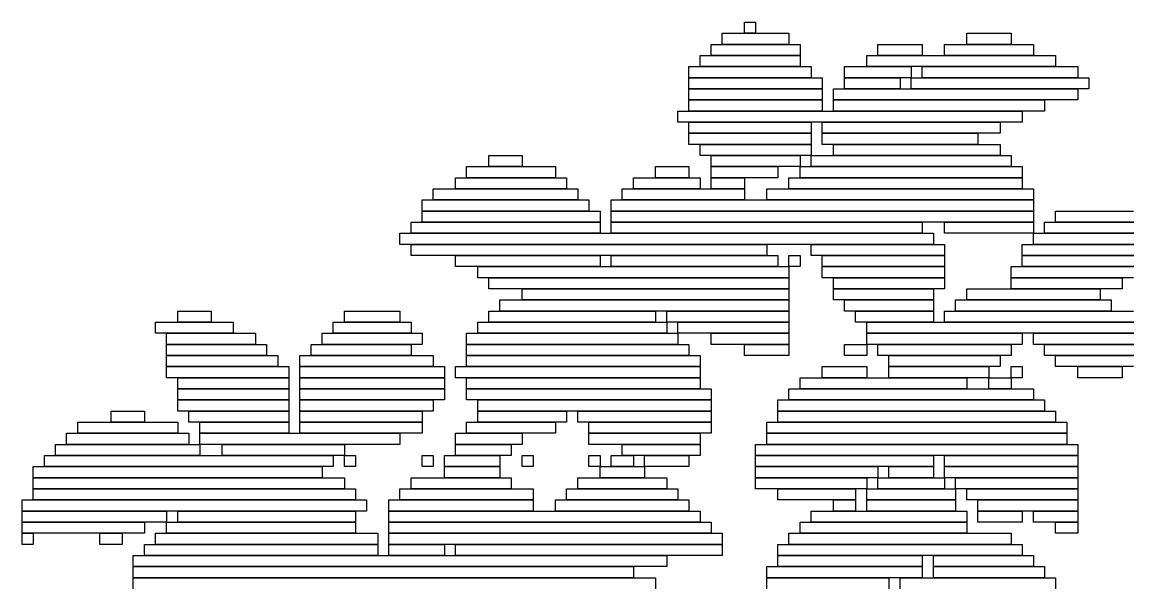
# Model space of a CAD drawing. Extents: x 39 to 985, y 65 to 958.
# Drawn here: x 74 to 173.5, y 421.1 to 472 of the extents above; entities that cross this region are included whole.
import ezdxf

# ---------------------------------------------------------------- set-up
doc = ezdxf.new("R2010")
doc.units = 0

msp = doc.modelspace()

# ---------------------------------------------------------------- linework, layer by layer
for p, q in [((139, 472), (140, 472)), ((139, 471), (139, 472)), ((140, 472), (140, 471)), ((137, 471), (143, 471)), ((137, 470), (137, 471)), ((140, 471), (139, 471)), ((143, 471), (143, 470)), ((159, 471), (163, 471)), ((159, 470), (159, 471)), ((163, 471), (163, 470)), ((136, 470), (144, 470)), ((136, 469), (136, 470)), ((143, 470), (137, 470)), ((144, 470), (144, 469)), ((151, 470), (155, 470)), ((151, 469), (151, 470)), ((155, 470), (155, 469)), ((157, 470), (165, 470)), ((157, 469), (157, 470)), ((163, 470), (159, 470)), ((165, 470), (165, 469)), ((135, 469), (144, 469)), ((135, 468), (135, 469)), ((144, 469), (136, 469)), ((144, 469), (144, 468)), ((150, 469), (167, 469)), ((150, 468), (150, 469)), ((155, 469), (151, 469)), ((165, 469), (157, 469)), ((167, 469), (167, 468)), ((134, 468), (145, 468)), ((134, 467), (134, 468)), ((144, 468), (135, 468)), ((145, 468), (145, 467)), ((148, 468), (154, 468)), ((148, 467), (148, 468)), ((167, 468), (150, 468)), ((154, 468), (154, 467)), ((155, 468), (169, 468)), ((155, 467), (155, 468)), ((169, 468), (169, 467)), ((145, 467), (134, 467)), ((134, 467), (146, 467)), ((134, 466), (134, 467)), ((146, 467), (146, 466)), ((154, 467), (148, 467)), ((148, 467), (153, 467)), ((148, 466), (148, 467)), ((153, 467), (153, 466)), ((154, 467), (170, 467)), ((154, 466), (154, 467)), ((169, 467), (155, 467)), ((170, 467), (170, 466)), ((146, 466), (134, 466)), ((134, 466), (146, 466)), ((134, 465), (134, 466)), ((146, 466), (146, 465)), ((147, 466), (169, 466)), ((147, 465), (147, 466)), ((153, 466), (148, 466)), ((170, 466), (154, 466)), ((169, 466), (169, 465)), ((146, 465), (134, 465)), ((134, 465), (146, 465)), ((134, 464), (134, 465)), ((146, 465), (146, 464)), ((169, 465), (147, 465)), ((147, 465), (166, 465)), ((147, 464), (147, 465)), ((166, 465), (166, 464)), ((133, 464), (164, 464)), ((133, 463), (133, 464)), ((146, 464), (134, 464)), ((166, 464), (147, 464)), ((164, 464), (164, 463)), ((164, 463), (133, 463)), ((134, 463), (145, 463)), ((134, 462), (134, 463)), ((145, 463), (145, 462)), ((146, 463), (162, 463)), ((146, 462), (146, 463)), ((162, 463), (162, 462)), ((145, 462), (134, 462)), ((134, 462), (145, 462)), ((134, 461), (134, 462)), ((145, 462), (145, 461)), ((162, 462), (146, 462)), ((146, 462), (160, 462)), ((146, 461), (146, 462)), ((160, 462), (160, 461)), ((145, 461), (134, 461)), ((135, 461), (145, 461)), ((135, 460), (135, 461)), ((145, 461), (145, 460)), ((160, 461), (146, 461)), ((147, 461), (162, 461)), ((147, 460), (147, 461)), ((162, 461), (162, 460)), ((116, 460), (119, 460)), ((116, 459), (116, 460)), ((119, 460), (119, 459)), ((145, 460), (135, 460)), ((136, 460), (144, 460)), ((136, 459), (136, 460)), ((144, 460), (144, 459)), ((145, 460), (163, 460)), ((145, 459), (145, 460)), ((162, 460), (147, 460)), ((163, 460), (163, 459)), ((114, 459), (122, 459)), ((114, 458), (114, 459)), ((119, 459), (116, 459)), ((122, 459), (122, 458)), ((131, 459), (134, 459)), ((131, 458), (131, 459)), ((134, 459), (134, 458)), ((144, 459), (136, 459)), ((136, 459), (142, 459)), ((136, 458), (136, 459)), ((142, 459), (142, 458)), ((144, 459), (164, 459)), ((144, 458), (144, 459)), ((163, 459), (145, 459)), ((164, 459), (164, 458)), ((113, 458), (123, 458)), ((113, 457), (113, 458)), ((122, 458), (114, 458)), ((123, 458), (123, 457)), ((129, 458), (135, 458)), ((129, 457), (129, 458)), ((134, 458), (131, 458)), ((135, 458), (135, 457)), ((142, 458), (136, 458)), ((136, 458), (139, 458)), ((136, 457), (136, 458)), ((139, 458), (139, 457)), ((143, 458), (164, 458)), ((143, 457), (143, 458)), ((164, 458), (144, 458)), ((164, 458), (164, 457)), ((111, 457), (124, 457)), ((111, 456), (111, 457)), ((123, 457), (113, 457)), ((124, 457), (124, 456)), ((128, 457), (139, 457)), ((128, 456), (128, 457)), ((135, 457), (129, 457)), ((139, 457), (136, 457)), ((139, 457), (139, 456)), ((141, 457), (165, 457)), ((141, 456), (141, 457)), ((164, 457), (143, 457)), ((165, 457), (165, 456)), ((110, 456), (125, 456)), ((110, 455), (110, 456)), ((124, 456), (111, 456)), ((125, 456), (125, 455)), ((127, 456), (165, 456)), ((127, 455), (127, 456)), ((139, 456), (128, 456)), ((165, 456), (141, 456)), ((165, 456), (165, 455)), ((125, 455), (110, 455)), ((110, 455), (126, 455)), ((110, 454), (110, 455)), ((126, 455), (126, 454)), ((165, 455), (127, 455)), ((127, 455), (165, 455)), ((127, 454), (127, 455)), ((165, 455), (165, 454)), ((167, 455), (174, 455)), ((167, 454), (167, 455)), ((109, 454), (126, 454)), ((109, 453), (109, 454)), ((126, 454), (110, 454)), ((126, 454), (126, 453)), ((165, 454), (127, 454)), ((127, 454), (155, 454)), ((127, 453), (127, 454)), ((155, 454), (155, 453)), ((157, 454), (165, 454)), ((157, 453), (157, 454)), ((165, 454), (165, 453)), ((166, 454), (176, 454)), ((166, 453), (166, 454)), ((174, 454), (167, 454)), ((108, 453), (156, 453)), ((108, 452), (108, 453)), ((126, 453), (109, 453)), ((155, 453), (127, 453)), ((156, 453), (156, 452)), ((165, 453), (157, 453)), ((165, 453), (176, 453)), ((165, 452), (165, 453)), ((176, 453), (166, 453)), ((156, 452), (108, 452)), ((109, 452), (141, 452)), ((109, 451), (109, 452)), ((141, 452), (141, 451)), ((145, 452), (157, 452)), ((145, 451), (145, 452)), ((157, 452), (157, 451)), ((164, 452), (176, 452)), ((164, 451), (164, 452)), ((176, 452), (165, 452)), ((141, 451), (109, 451)), ((113, 451), (126, 451)), ((113, 450), (113, 451)), ((126, 451), (126, 450)), ((127, 451), (142, 451)), ((127, 450), (127, 451)), ((142, 451), (142, 450)), ((143, 451), (144, 451)), ((143, 450), (143, 451)), ((144, 451), (144, 450)), ((157, 451), (145, 451)), ((146, 451), (157, 451)), ((146, 450), (146, 451)), ((157, 451), (157, 450)), ((176, 451), (164, 451)), ((164, 451), (175, 451)), ((164, 450), (164, 451)), ((126, 450), (113, 450)), ((115, 450), (143, 450)), ((115, 449), (115, 450)), ((142, 450), (127, 450)), ((144, 450), (143, 450)), ((143, 450), (143, 449)), ((157, 450), (146, 450)), ((146, 450), (157, 450)), ((146, 449), (146, 450)), ((157, 450), (157, 449)), ((163, 450), (174, 450)), ((163, 449), (163, 450)), ((175, 450), (164, 450)), ((143, 449), (115, 449)), ((116, 449), (143, 449)), ((116, 448), (116, 449)), ((143, 449), (143, 448)), ((157, 449), (146, 449)), ((147, 449), (157, 449)), ((147, 448), (147, 449)), ((157, 449), (157, 448)), ((174, 449), (163, 449)), ((163, 449), (173, 449)), ((163, 448), (163, 449)), ((173, 449), (173, 448)), ((143, 448), (116, 448)), ((119, 448), (143, 448)), ((119, 447), (119, 448)), ((143, 448), (143, 447)), ((157, 448), (147, 448)), ((147, 448), (156, 448)), ((147, 447), (147, 448)), ((156, 448), (156, 447)), ((159, 448), (171, 448)), ((159, 447), (159, 448)), ((173, 448), (163, 448)), ((171, 448), (171, 447)), ((117, 447), (143, 447)), ((117, 446), (117, 447)), ((143, 447), (119, 447)), ((143, 447), (143, 446)), ((156, 447), (147, 447)), ((148, 447), (156, 447)), ((148, 446), (148, 447)), ((156, 447), (156, 446)), ((158, 447), (172, 447)), ((158, 446), (158, 447)), ((171, 447), (159, 447)), ((172, 447), (172, 446)), ((88, 446), (91, 446)), ((88, 445), (88, 446)), ((91, 446), (91, 445)), ((103, 446), (108, 446)), ((103, 445), (103, 446)), ((108, 446), (108, 445)), ((116, 446), (131, 446)), ((116, 445), (116, 446)), ((143, 446), (117, 446)), ((131, 446), (131, 445)), ((132, 446), (143, 446)), ((132, 445), (132, 446)), ((143, 446), (143, 445)), ((156, 446), (148, 446)), ((149, 446), (156, 446)), ((149, 445), (149, 446)), ((156, 446), (156, 445)), ((157, 446), (174, 446)), ((157, 445), (157, 446)), ((172, 446), (158, 446)), ((86, 445), (93, 445)), ((86, 444), (86, 445)), ((91, 445), (88, 445)), ((93, 445), (93, 444)), ((102, 445), (109, 445)), ((102, 444), (102, 445)), ((108, 445), (103, 445)), ((109, 445), (109, 444)), ((115, 445), (132, 445)), ((115, 444), (115, 445)), ((131, 445), (116, 445)), ((143, 445), (132, 445)), ((132, 445), (132, 444)), ((133, 445), (143, 445)), ((133, 444), (133, 445)), ((143, 445), (143, 444)), ((156, 445), (149, 445)), ((150, 445), (175, 445)), ((150, 444), (150, 445)), ((174, 445), (157, 445)), ((93, 444), (86, 444)), ((87, 444), (95, 444)), ((87, 443), (87, 444)), ((95, 444), (95, 443)), ((101, 444), (110, 444)), ((101, 443), (101, 444)), ((109, 444), (102, 444)), ((110, 444), (110, 443)), ((114, 444), (133, 444)), ((114, 443), (114, 444)), ((132, 444), (115, 444)), ((143, 444), (133, 444)), ((133, 444), (133, 443)), ((136, 444), (143, 444)), ((136, 443), (136, 444)), ((143, 444), (143, 443)), ((175, 444), (150, 444)), ((150, 444), (164, 444)), ((150, 443), (150, 444)), ((164, 444), (164, 443)), ((165, 444), (175, 444)), ((165, 443), (165, 444)), ((95, 443), (87, 443)), ((87, 443), (96, 443)), ((87, 442), (87, 443)), ((96, 443), (96, 442)), ((100, 443), (109, 443)), ((100, 442), (100, 443)), ((110, 443), (101, 443)), ((109, 443), (109, 442)), ((133, 443), (114, 443)), ((114, 443), (134, 443)), ((114, 442), (114, 443)), ((134, 443), (134, 442)), ((143, 443), (136, 443)), ((139, 443), (143, 443)), ((139, 442), (139, 443)), ((143, 443), (143, 442)), ((148, 443), (150, 443)), ((148, 442), (148, 443)), ((164, 443), (150, 443)), ((150, 443), (150, 442)), ((151, 443), (163, 443)), ((151, 442), (151, 443)), ((163, 443), (163, 442)), ((175, 443), (165, 443)), ((166, 443), (175, 443)), ((166, 442), (166, 443)), ((96, 442), (87, 442)), ((87, 442), (97, 442)), ((87, 441), (87, 442)), ((97, 442), (97, 441)), ((99, 442), (111, 442)), ((99, 441), (99, 442)), ((109, 442), (100, 442)), ((111, 442), (111, 441)), ((134, 442), (114, 442)), ((114, 442), (135, 442)), ((114, 441), (114, 442)), ((135, 442), (135, 441)), ((143, 442), (139, 442)), ((150, 442), (148, 442)), ((163, 442), (151, 442)), ((152, 442), (162, 442)), ((152, 441), (152, 442)), ((162, 442), (162, 441)), ((175, 442), (166, 442)), ((167, 442), (174, 442)), ((167, 441), (167, 442)), ((97, 441), (87, 441)), ((87, 441), (98, 441)), ((87, 440), (87, 441)), ((98, 441), (98, 440)), ((111, 441), (99, 441)), ((99, 441), (112, 441)), ((99, 440), (99, 441)), ((112, 441), (112, 440)), ((113, 441), (135, 441)), ((113, 440), (113, 441)), ((135, 441), (114, 441)), ((135, 441), (135, 440)), ((146, 441), (150, 441)), ((146, 440), (146, 441)), ((150, 441), (150, 440)), ((162, 441), (152, 441)), ((152, 441), (161, 441)), ((152, 440), (152, 441)), ((161, 441), (161, 440)), ((163, 441), (164, 441)), ((163, 440), (163, 441)), ((164, 441), (164, 440)), ((174, 441), (167, 441)), ((169, 441), (173, 441)), ((169, 440), (169, 441)), ((173, 441), (173, 440)), ((98, 440), (87, 440)), ((88, 440), (98, 440)), ((88, 439), (88, 440)), ((98, 440), (98, 439)), ((112, 440), (99, 440)), ((99, 440), (112, 440)), ((99, 439), (99, 440)), ((112, 440), (112, 439)), ((135, 440), (113, 440)), ((114, 440), (135, 440)), ((114, 439), (114, 440)), ((135, 440), (135, 439)), ((144, 440), (159, 440)), ((144, 439), (144, 440)), ((150, 440), (146, 440)), ((161, 440), (152, 440)), ((159, 440), (159, 439)), ((161, 440), (163, 440)), ((161, 439), (161, 440)), ((164, 440), (163, 440)), ((163, 440), (163, 439)), ((173, 440), (169, 440)), ((98, 439), (88, 439)), ((88, 439), (98, 439)), ((88, 438), (88, 439)), ((98, 439), (98, 438)), ((112, 439), (99, 439)), ((99, 439), (112, 439)), ((99, 438), (99, 439)), ((112, 439), (112, 438)), ((135, 439), (114, 439)), ((114, 439), (136, 439)), ((114, 438), (114, 439)), ((136, 439), (136, 438)), ((143, 439), (165, 439)), ((143, 438), (143, 439)), ((159, 439), (144, 439)), ((163, 439), (161, 439)), ((165, 439), (165, 438)), ((98, 438), (88, 438)), ((88, 438), (98, 438)), ((88, 437), (88, 438)), ((98, 438), (98, 437)), ((112, 438), (99, 438)), ((99, 438), (111, 438)), ((99, 437), (99, 438)), ((111, 438), (111, 437)), ((136, 438), (114, 438)), ((115, 438), (136, 438)), ((115, 437), (115, 438)), ((136, 438), (136, 437)), ((142, 438), (166, 438)), ((142, 437), (142, 438)), ((165, 438), (143, 438)), ((166, 438), (166, 437)), ((82, 437), (85, 437)), ((82, 436), (82, 437)), ((85, 437), (85, 436)), ((98, 437), (88, 437)), ((89, 437), (98, 437)), ((89, 436), (89, 437)), ((98, 437), (98, 436)), ((111, 437), (99, 437)), ((99, 437), (110, 437)), ((99, 436), (99, 437)), ((110, 437), (110, 436)), ((136, 437), (115, 437)), ((115, 437), (123, 437)), ((115, 436), (115, 437)), ((123, 437), (123, 436)), ((124, 437), (136, 437)), ((124, 436), (124, 437)), ((136, 437), (136, 436)), ((166, 437), (142, 437)), ((142, 437), (167, 437)), ((142, 436), (142, 437)), ((167, 437), (167, 436)), ((79, 436), (88, 436)), ((79, 435), (79, 436)), ((85, 436), (82, 436)), ((88, 436), (88, 435)), ((98, 436), (89, 436)), ((90, 436), (98, 436)), ((90, 435), (90, 436)), ((98, 436), (98, 435)), ((110, 436), (99, 436)), ((99, 436), (110, 436)), ((99, 435), (99, 436)), ((110, 436), (110, 435)), ((114, 436), (122, 436)), ((114, 435), (114, 436)), ((123, 436), (115, 436)), ((122, 436), (122, 435)), ((136, 436), (124, 436)), ((125, 436), (136, 436)), ((125, 435), (125, 436)), ((136, 436), (136, 435)), ((141, 436), (168, 436)), ((141, 435), (141, 436)), ((167, 436), (142, 436)), ((168, 436), (168, 435)), ((78, 435), (89, 435)), ((78, 434), (78, 435)), ((88, 435), (79, 435)), ((89, 435), (89, 434)), ((98, 435), (90, 435)), ((90, 435), (108, 435)), ((90, 434), (90, 435)), ((110, 435), (99, 435)), ((108, 435), (108, 434)), ((113, 435), (119, 435)), ((113, 434), (113, 435)), ((122, 435), (114, 435)), ((119, 435), (119, 434)), ((136, 435), (125, 435)), ((125, 435), (135, 435)), ((125, 434), (125, 435)), ((135, 435), (135, 434)), ((168, 435), (141, 435)), ((141, 435), (168, 435)), ((141, 434), (141, 435)), ((168, 435), (168, 434)), ((77, 434), (90, 434)), ((77, 433), (77, 434)), ((89, 434), (78, 434)), ((108, 434), (90, 434)), ((90, 434), (90, 433)), ((92, 434), (103, 434)), ((92, 433), (92, 434)), ((103, 434), (103, 433)), ((119, 434), (113, 434)), ((113, 434), (118, 434)), ((113, 433), (113, 434)), ((118, 434), (118, 433)), ((135, 434), (125, 434)), ((128, 434), (135, 434)), ((128, 433), (128, 434)), ((135, 434), (135, 433)), ((140, 434), (169, 434)), ((140, 433), (140, 434)), ((168, 434), (141, 434)), ((169, 434), (169, 433)), ((76, 433), (102, 433)), ((76, 432), (76, 433)), ((90, 433), (77, 433)), ((103, 433), (92, 433)), ((102, 433), (102, 432)), ((103, 433), (104, 433)), ((103, 432), (103, 433)), ((104, 433), (104, 432)), ((110, 433), (111, 433)), ((110, 432), (110, 433)), ((111, 433), (111, 432)), ((112, 433), (117, 433)), ((112, 432), (112, 433)), ((118, 433), (113, 433)), ((117, 433), (117, 432)), ((119, 433), (120, 433)), ((119, 432), (119, 433)), ((120, 433), (120, 432)), ((125, 433), (126, 433)), ((125, 432), (125, 433)), ((126, 433), (126, 432)), ((127, 433), (129, 433)), ((127, 432), (127, 433)), ((135, 433), (128, 433)), ((129, 433), (129, 432)), ((130, 433), (134, 433)), ((130, 432), (130, 433)), ((134, 433), (134, 432)), ((169, 433), (140, 433)), ((140, 433), (156, 433)), ((140, 432), (140, 433)), ((156, 433), (156, 432)), ((157, 433), (169, 433)), ((157, 432), (157, 433)), ((169, 433), (169, 432)), ((75, 432), (101, 432)), ((75, 431), (75, 432)), ((102, 432), (76, 432)), ((101, 432), (101, 431)), ((104, 432), (103, 432)), ((111, 432), (110, 432)), ((117, 432), (112, 432)), ((112, 432), (117, 432)), ((112, 431), (112, 432)), ((117, 432), (117, 431)), ((120, 432), (119, 432)), ((126, 432), (125, 432)), ((126, 432), (130, 432)), ((126, 431), (126, 432)), ((129, 432), (127, 432)), ((134, 432), (130, 432)), ((130, 432), (130, 431)), ((156, 432), (140, 432)), ((140, 432), (151, 432)), ((140, 431), (140, 432)), ((151, 432), (151, 431)), ((152, 432), (156, 432)), ((152, 431), (152, 432)), ((156, 432), (156, 431)), ((169, 432), (157, 432)), ((157, 432), (169, 432)), ((157, 431), (157, 432)), ((169, 432), (169, 431)), ((101, 431), (75, 431)), ((75, 431), (103, 431)), ((75, 430), (75, 431)), ((103, 431), (103, 430)), ((109, 431), (118, 431)), ((109, 430), (109, 431)), ((117, 431), (112, 431)), ((118, 431), (118, 430)), ((124, 431), (132, 431)), ((124, 430), (124, 431)), ((130, 431), (126, 431)), ((132, 431), (132, 430)), ((151, 431), (140, 431)), ((140, 431), (150, 431)), ((140, 430), (140, 431)), ((150, 431), (150, 430)), ((151, 431), (157, 431)), ((151, 430), (151, 431)), ((156, 431), (152, 431)), ((169, 431), (157, 431)), ((157, 431), (157, 430)), ((158, 431), (169, 431)), ((158, 430), (158, 431)), ((169, 431), (169, 430)), ((103, 430), (75, 430)), ((75, 430), (104, 430)), ((75, 429), (75, 430)), ((104, 430), (104, 429)), ((108, 430), (120, 430)), ((108, 429), (108, 430)), ((118, 430), (109, 430)), ((120, 430), (120, 429)), ((123, 430), (133, 430)), ((123, 429), (123, 430)), ((132, 430), (124, 430)), ((133, 430), (133, 429)), ((150, 430), (140, 430)), ((142, 430), (149, 430)), ((142, 429), (142, 430)), ((149, 430), (149, 429)), ((150, 430), (158, 430)), ((150, 429), (150, 430)), ((157, 430), (151, 430)), ((169, 430), (158, 430)), ((158, 430), (158, 429)), ((159, 430), (169, 430)), ((159, 429), (159, 430)), ((169, 430), (169, 429)), ((74, 429), (105, 429)), ((74, 428), (74, 429)), ((104, 429), (75, 429)), ((105, 429), (105, 428)), ((107, 429), (120, 429)), ((107, 428), (107, 429)), ((120, 429), (108, 429)), ((120, 429), (120, 428)), ((122, 429), (134, 429)), ((122, 428), (122, 429)), ((133, 429), (123, 429)), ((134, 429), (134, 428)), ((149, 429), (142, 429)), ((147, 429), (149, 429)), ((147, 428), (147, 429)), ((149, 429), (149, 428)), ((158, 429), (150, 429)), ((150, 429), (158, 429)), ((150, 428), (150, 429)), ((158, 429), (158, 428)), ((169, 429), (159, 429)), ((160, 429), (169, 429)), ((160, 428), (160, 429)), ((169, 429), (169, 428)), ((105, 428), (74, 428)), ((74, 428), (87, 428)), ((74, 427), (74, 428)), ((87, 428), (87, 427)), ((88, 428), (104, 428)), ((88, 427), (88, 428)), ((104, 428), (104, 427)), ((120, 428), (107, 428)), ((107, 428), (135, 428)), ((107, 427), (107, 428)), ((134, 428), (122, 428)), ((135, 428), (135, 427)), ((145, 428), (159, 428)), ((145, 427), (145, 428)), ((149, 428), (147, 428)), ((158, 428), (150, 428)), ((159, 428), (159, 427)), ((169, 428), (160, 428)), ((160, 428), (164, 428)), ((160, 427), (160, 428)), ((164, 428), (164, 427)), ((165, 428), (169, 428)), ((165, 427), (165, 428)), ((169, 428), (169, 427)), ((87, 427), (74, 427)), ((74, 427), (85, 427)), ((74, 426), (74, 427)), ((85, 427), (85, 426)), ((87, 427), (104, 427)), ((87, 426), (87, 427)), ((104, 427), (88, 427)), ((104, 427), (104, 426)), ((135, 427), (107, 427)), ((107, 427), (136, 427)), ((107, 426), (107, 427)), ((136, 427), (136, 426)), ((144, 427), (159, 427)), ((144, 426), (144, 427)), ((159, 427), (145, 427)), ((159, 427), (159, 426)), ((164, 427), (160, 427)), ((169, 427), (165, 427)), ((167, 427), (169, 427)), ((167, 426), (167, 427)), ((169, 427), (169, 426)), ((85, 426), (74, 426)), ((74, 426), (75, 426)), ((74, 425), (74, 426)), ((75, 426), (75, 425)), ((81, 426), (83, 426)), ((81, 425), (81, 426)), ((83, 426), (83, 425)), ((86, 426), (106, 426)), ((86, 425), (86, 426)), ((104, 426), (87, 426)), ((106, 426), (106, 425)), ((136, 426), (107, 426)), ((107, 426), (137, 426)), ((107, 425), (107, 426)), ((137, 426), (137, 425)), ((143, 426), (163, 426)), ((143, 425), (143, 426)), ((159, 426), (144, 426)), ((163, 426), (163, 425)), ((169, 426), (167, 426)), ((75, 425), (74, 425)), ((83, 425), (81, 425)), ((85, 425), (106, 425)), ((85, 424), (85, 425)), ((106, 425), (86, 425)), ((106, 425), (106, 424)), ((137, 425), (107, 425)), ((107, 425), (112, 425)), ((107, 424), (107, 425)), ((112, 425), (112, 424)), ((113, 425), (137, 425)), ((113, 424), (113, 425)), ((137, 425), (137, 424)), ((142, 425), (164, 425)), ((142, 424), (142, 425)), ((163, 425), (143, 425)), ((164, 425), (164, 424)), ((84, 424), (132, 424)), ((84, 423), (84, 424)), ((106, 424), (85, 424)), ((112, 424), (107, 424)), ((137, 424), (113, 424)), ((132, 424), (132, 423)), ((164, 424), (142, 424)), ((142, 424), (155, 424)), ((142, 423), (142, 424)), ((155, 424), (155, 423)), ((156, 424), (165, 424)), ((156, 423), (156, 424)), ((165, 424), (165, 423)), ((132, 423), (84, 423)), ((84, 423), (129, 423)), ((84, 422), (84, 423)), ((129, 423), (129, 422)), ((141, 423), (155, 423)), ((141, 422), (141, 423)), ((155, 423), (142, 423)), ((155, 423), (155, 422)), ((165, 423), (156, 423)), ((156, 423), (166, 423)), ((156, 422), (156, 423)), ((166, 423), (166, 422)), ((129, 422), (84, 422)), ((84, 422), (131, 422)), ((84, 421), (84, 422)), ((131, 422), (131, 421)), ((155, 422), (141, 422)), ((141, 422), (152, 422)), ((141, 421), (141, 422)), ((152, 422), (152, 421)), ((153, 422), (167, 422)), ((153, 421), (153, 422)), ((166, 422), (156, 422)), ((167, 422), (167, 421))]:
    msp.add_line(p, q)

doc.saveas('drawing.dxf')
